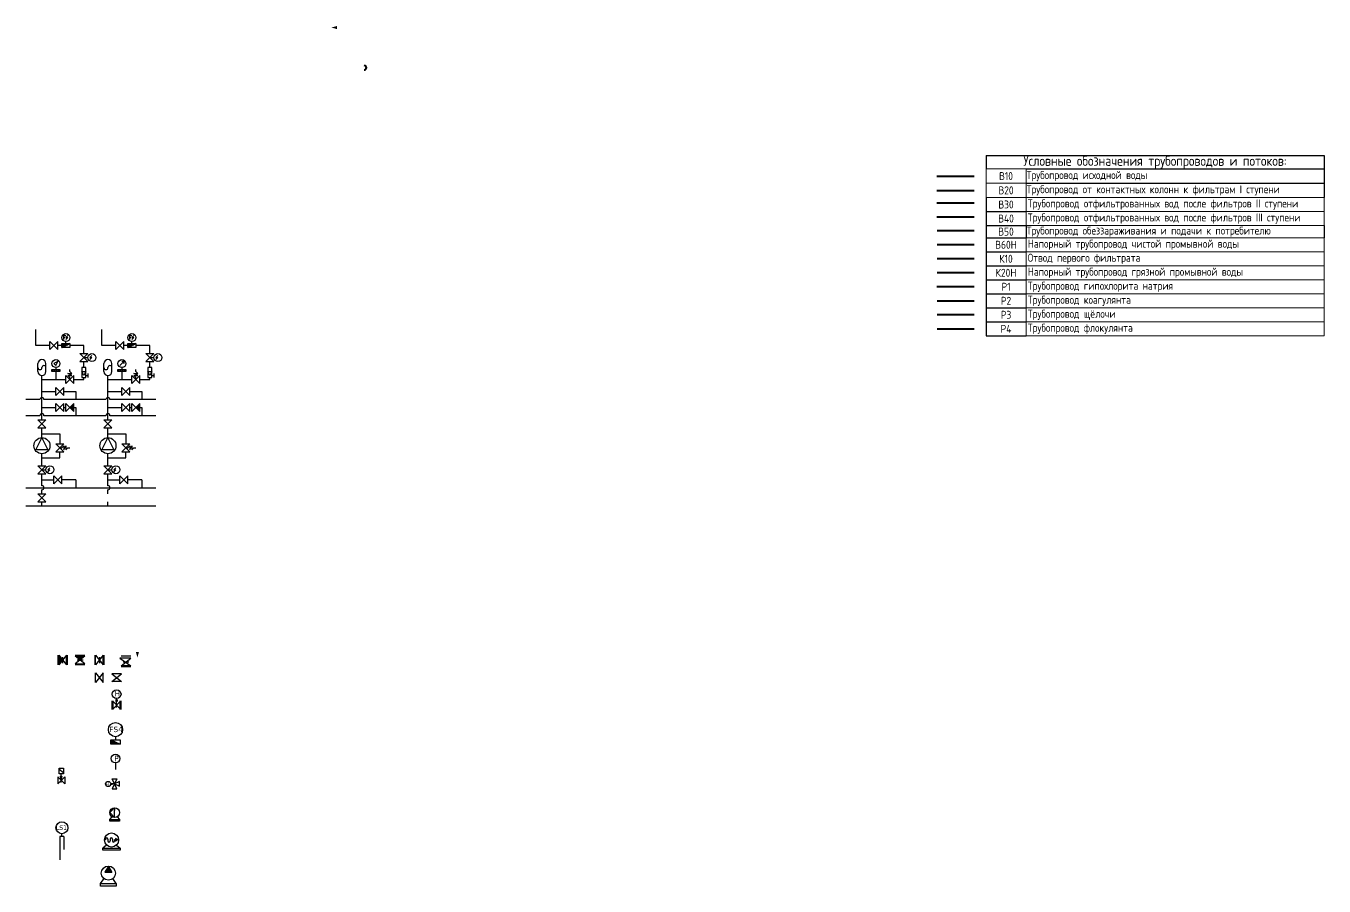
# Model space of a CAD drawing. Header units: millimetres. Extents: x 113402 to 208521, y -93000 to 13484.
# Drawn here: x 153250 to 185700, y -93000 to -71515 of the extents above; entities that cross this region are included whole.
import ezdxf

# ---------------------------------------------------------------- set-up
doc = ezdxf.new("R2010")
doc.units = ezdxf.units.MM
doc.layers.add('1', color=7, linetype='Continuous')
doc.layers.add('2', color=7, linetype='Continuous')
for name, color, linetype, lineweight in [('В10', 66, 'Continuous', 40), ('В30', 136, 'Continuous', 40), ('В40', 142, 'Continuous', 40), ('В50', 180, 'Continuous', 40), ('В60Н', 140, 'Continuous', 40), ('К20Н', 33, 'Continuous', 40), ('Р1', 202, 'Continuous', 40), ('Р4', 210, 'Continuous', 40)]:
    doc.layers.add(name, color=color, linetype=linetype, lineweight=lineweight)
for name, color, linetype, lineweight, true_color in [('В20', 7, 'Continuous', 40, 0x0a7800), ('К10', 7, 'Continuous', 40, 0xffbe00), ('Р2', 7, 'Continuous', 40, 0x991b1e), ('Р3', 7, 'Continuous', 40, 0xd19cc7)]:
    doc.layers.add(name, color=color, linetype=linetype, lineweight=lineweight, true_color=true_color)
doc.styles.add('GOST Common_2', font='GOST_Common.ttf', dxfattribs={"width": 0.9, "height": 250})
doc.styles.get("Standard").update_dxf_attribs({"font": 'arial.ttf'})

# ---------------------------------------------------------------- blocks, each defined once
blk = doc.blocks.new('*T56')
at = {"color": 0, "linetype": 'ByBlock', "lineweight": -2, "transparency": 16777216}
for p, q in [((0, 0), (8450, 0)), ((0, 0), (0, -336)), ((8450, 0), (8450, -1050)), ((1000, -336), (8450, -336)), ((1000, -693), (8450, -693)), ((0, -1050), (0, -4506)), ((0, -1400), (1000, -1400)), ((0, -1750), (1000, -1750)), ((1000, -1750), (1000, -2056)), ((8450, -1750), (8450, -2056)), ((0, -2056), (1000, -2056)), ((0, -2406), (1000, -2406)), ((0, -2756), (1000, -2756)), ((0, -3106), (1000, -3106)), ((0, -3456), (1000, -3456)), ((0, -3806), (1000, -3806)), ((0, -4156), (1000, -4156)), ((0, -4506), (1000, -4506))]:
    blk.add_line(p, q, dxfattribs=at)
at = {"color": 7, "linetype": 'ByBlock', "lineweight": 15, "transparency": 16777216}
for p, q in [((0, -336), (1000, -336)), ((0, -336), (0, -1050)), ((1000, -336), (1000, -1750)), ((0, -693), (1000, -693)), ((0, -1050), (8450, -1050)), ((8450, -1050), (8450, -1750)), ((1000, -1400), (8450, -1400)), ((1000, -1750), (8450, -1750)), ((1000, -2056), (8450, -2056)), ((1000, -2056), (1000, -4506)), ((8450, -2056), (8450, -4506)), ((1000, -2406), (8450, -2406)), ((1000, -2756), (8450, -2756)), ((1000, -3106), (8450, -3106)), ((1000, -3456), (8450, -3456)), ((1000, -3806), (8450, -3806)), ((1000, -4156), (8450, -4156)), ((1000, -4506), (8450, -4506))]:
    blk.add_line(p, q, dxfattribs=at)
at = {"color": 0, "transparency": 16777216, "style": 'GOST Common_2'}
for s, insert, char_height, width, attachment_point in [('{\\fGOST Common|b0|i0|c204|p34;Условные обозначения трубопроводов и потоков}:', (4225, -168), 250, 8447.8, 5), ('В10', (500, -515), 200, 910, 5), ('{\\fGOST Common|b0|i0|c204|p34;Трубопровод исходной воды}', (1015, -515), 200, 7420, 4), ('{\\fGOST Common|b0|i0|c204|p34;В}20', (500, -871), 200, 910, 5), ('{\\fGOST Common|b0|i0|c204|p34;Трубопровод от контактных колонн к фильтрам }I {\\fGOST Common|b0|i0|c204|p34;ступени}', (1015, -871), 200, 7420, 4), ('В30', (500, -1225), 200, 970, 5), ('Трубопровод отфильтрованных вод после фильтров II ступени', (1045, -1225), 200, 7360, 4), ('В40', (500, -1575), 200, 970, 5), ('{\\fGOST Common|b0|i0|c204|p34;Трубопровод отфильтрованных вод после фильтров }III {\\fGOST Common|b0|i0|c204|p34;ступени}', (1045, -1575), 200, 7360, 4), ('В50', (500, -1903), 200, 970, 5), ('{\\fGOST Common|b0|i0|c204|p34;Трубопровод обеззараживания и подачи к потребителю}', (1015, -1903), 200, 7420, 4), ('В60Н', (500, -2231), 200, 970, 5), ('{\\fGOST Common|b0|i0|c204|p34;Напорный трубопровод чистой промывной воды}', (1045, -2231), 200, 7360, 4), ('К10', (500, -2581), 200, 970, 5), ('Отвод первого фильтрата', (1045, -2581), 200, 7360, 4), ('К20Н', (500, -2931), 200, 970, 5), ('Напорный трубопровод грязной промывной воды', (1045, -2931), 200, 7360, 4), ('Р1', (500, -3281), 200, 970, 5), ('Трубопровод гипохлорита натрия', (1045, -3281), 200, 7360, 4), ('Р2', (500, -3631), 200, 970, 5), ('Трубопровод коагулянта', (1045, -3631), 200, 7360, 4), ('Р3', (500, -3981), 200, 970, 5), ('Трубопровод щёлочи', (1045, -3981), 200, 7360, 4), ('Трубопровод флокулянта', (1045, -4331), 200, 7360, 4), ('Р4', (500, -4331), 200, 970, 5)]:
    blk.add_mtext(s, dxfattribs=dict(at, insert=insert, char_height=char_height, width=width, attachment_point=attachment_point))

msp = doc.modelspace()

# ---------------------------------------------------------------- hatches: boundary and pattern name
h = msp.add_hatch()
h.set_pattern_fill('ANGLE', color=256)
h.set_pattern_definition([(0, (153500, -84150), (0, 6.985), [5.08, -1.905]), (90, (153500, -84150), (-6.985, 4e-16), [5.08, -1.905])])
h.paths.add_polyline_path([(154350, -79450), (154150, -79450), (154150, -79550)])
h = msp.add_hatch()
h.set_pattern_fill('ANGLE', color=256)
h.set_pattern_definition([(0, (155150, -84150), (0, 6.985), [5.08, -1.905]), (90, (155150, -84150), (-6.985, 4e-16), [5.08, -1.905])])
h.paths.add_polyline_path([(156000, -79450), (155800, -79450), (155800, -79550)])
h = msp.add_hatch()
h.set_pattern_fill('ANGLE', color=256)
h.set_pattern_definition([(0, (153500, -83550), (0, 6.985), [5.08, -1.905]), (90, (153500, -83550), (-6.985, 4e-16), [5.08, -1.905])])
h.paths.add_polyline_path([(154450, -81150), (154450, -80950), (154350, -81050)])
h = msp.add_hatch()
h.set_pattern_fill('ANGLE', color=256)
h.set_pattern_definition([(0, (155150, -83550), (0, 6.985), [5.08, -1.905]), (90, (155150, -83550), (-6.985, 4e-16), [5.08, -1.905])])
h.paths.add_polyline_path([(156100, -81150), (156100, -80950), (156000, -81050)])
at = {"layer": '1', "ltscale": 0.3}
h = msp.add_hatch(color=256, dxfattribs=at)
h.dxf.hatch_style = 1
h.paths.add_polyline_path([(155566, -91850), (155492, -91809), (155492, -91891)])
h = msp.add_hatch(color=256, dxfattribs=at)
h.dxf.hatch_style = 1
h.paths.add_polyline_path([(155225, -92653), (155396, -92653), (155311, -92501)])
at = {"layer": '2', "ltscale": 0.166667}
h = msp.add_hatch(color=256, dxfattribs=at)
h.dxf.hatch_style = 1
h.paths.add_polyline_path([(154068, -87478), (154164, -87356), (154068, -87233)])
h = msp.add_hatch(color=256, dxfattribs=at)
h.dxf.hatch_style = 1
h.paths.add_polyline_path([(154480, -87260), (154603, -87356), (154725, -87260)])
at = {"layer": '2', "ltscale": 0.5}
msp.add_hatch(color=256, dxfattribs=at).paths.add_polyline_path([(155369, -89350), (155369, -89460), (155605, -89460)])

# ---------------------------------------------------------------- linework, layer by layer
for p, q in [((177250, -76806), (177250, -77156)), ((153500, -79500), (153500, -79100)), ((155150, -79500), (155150, -79100)), ((153850, -79500), (153500, -79500)), ((153850, -79600), (153850, -79400)), ((153850, -79400), (154050, -79600)), ((153850, -79600), (154050, -79400)), ((154050, -79600), (154050, -79400)), ((154150, -79500), (154050, -79500)), ((154150, -79550), (154150, -79450)), ((154150, -79450), (154350, -79450)), ((154350, -79450), (154150, -79550)), ((154200, -79350), (154200, -79250)), ((154200, -79250), (154250, -79250)), ((154200, -79300), (154225, -79300)), ((154300, -79250), (154250, -79300)), ((154250, -79300), (154300, -79300)), ((154300, -79300), (154250, -79350)), ((154250, -79450), (154250, -79400)), ((154350, -79450), (154350, -79550)), ((154700, -79500), (154350, -79500)), ((154700, -79700), (154700, -79500)), ((155500, -79500), (155150, -79500)), ((155500, -79600), (155500, -79400)), ((155500, -79400), (155700, -79600)), ((155500, -79600), (155700, -79400)), ((155700, -79600), (155700, -79400)), ((155800, -79500), (155700, -79500)), ((155800, -79550), (155800, -79450)), ((155800, -79450), (156000, -79450)), ((156000, -79450), (155800, -79550)), ((155850, -79350), (155850, -79250)), ((155850, -79250), (155900, -79250)), ((155850, -79300), (155875, -79300)), ((155950, -79250), (155900, -79300)), ((155900, -79300), (155950, -79300)), ((155950, -79300), (155900, -79350)), ((155900, -79450), (155900, -79400)), ((156000, -79450), (156000, -79550)), ((156350, -79500), (156000, -79500)), ((156350, -79700), (156350, -79500)), ((154350, -79550), (154150, -79550)), ((154600, -79700), (154800, -79700)), ((154800, -79700), (154600, -79900)), ((154600, -79700), (154800, -79900)), ((154700, -79800), (154800, -79800)), ((154900, -79750), (154850, -79800)), ((154850, -79800), (154900, -79800)), ((154900, -79800), (154850, -79850)), ((156000, -79550), (155800, -79550)), ((156250, -79700), (156450, -79700)), ((156450, -79700), (156250, -79900)), ((156250, -79700), (156450, -79900)), ((156350, -79800), (156450, -79800)), ((156550, -79750), (156500, -79800)), ((156500, -79800), (156550, -79800)), ((156550, -79800), (156500, -79850)), ((153550, -80150), (153550, -79950)), ((153750, -80150), (153750, -79950)), ((153900, -80100), (154100, -80100)), ((153900, -80150), (153900, -80100)), ((153900, -80100), (153950, -80150)), ((154100, -80150), (153900, -80150)), ((154050, -79900), (153950, -79950)), ((153950, -79950), (154000, -80000)), ((153950, -80150), (154000, -80100)), ((154000, -80000), (154050, -79900)), ((154000, -80000), (154050, -79900)), ((154000, -80050), (154000, -80100)), ((154000, -80100), (154050, -80150)), ((154000, -80150), (154000, -80350)), ((154050, -79900), (154050, -79900)), ((154050, -80150), (154100, -80100)), ((154100, -80100), (154100, -80150)), ((154350, -80150), (154350, -80100)), ((154400, -80200), (154350, -80150)), ((154600, -79900), (154800, -79900)), ((154650, -80150), (154750, -80150)), ((154700, -80250), (154650, -80150)), ((154700, -80050), (154700, -79900)), ((154750, -80150), (154700, -80250)), ((155200, -80150), (155200, -79950)), ((155400, -80150), (155400, -79950)), ((155550, -80100), (155750, -80100)), ((155550, -80150), (155550, -80100)), ((155550, -80100), (155600, -80150)), ((155750, -80150), (155550, -80150)), ((155600, -80000), (155700, -79900)), ((155600, -80150), (155650, -80100)), ((155700, -79900), (155650, -79900)), ((155650, -80050), (155650, -80100)), ((155650, -80100), (155700, -80150)), ((155650, -80150), (155650, -80350)), ((155700, -79900), (155700, -79900)), ((155700, -79900), (155700, -79950)), ((155700, -79950), (155700, -79900)), ((155700, -80150), (155750, -80100)), ((155750, -80100), (155750, -80150)), ((156000, -80150), (156000, -80100)), ((156050, -80200), (156000, -80150)), ((156250, -79900), (156450, -79900)), ((156300, -80150), (156400, -80150)), ((156350, -80250), (156300, -80150)), ((156350, -80050), (156350, -79900)), ((156400, -80150), (156350, -80250)), ((153650, -80350), (153650, -80250)), ((153650, -81000), (153650, -80350)), ((153650, -80350), (154250, -80350)), ((154250, -80450), (154250, -80250)), ((154250, -80250), (154450, -80450)), ((154250, -80450), (154450, -80250)), ((154400, -80250), (154300, -80200)), ((154300, -80200), (154400, -80200)), ((154350, -80300), (154300, -80250)), ((154300, -80250), (154400, -80250)), ((154350, -80350), (154350, -80300)), ((154450, -80450), (154450, -80250)), ((154450, -80350), (154700, -80350)), ((154700, -80350), (154700, -80300)), ((154750, -80250), (154800, -80250)), ((154800, -80200), (154800, -80300)), ((155300, -80350), (155300, -80250)), ((155300, -81000), (155300, -80350)), ((155300, -80350), (155900, -80350)), ((155900, -80450), (155900, -80250)), ((155900, -80250), (156100, -80450)), ((155900, -80450), (156100, -80250)), ((156050, -80250), (155950, -80200)), ((155950, -80200), (156050, -80200)), ((156000, -80300), (155950, -80250)), ((155950, -80250), (156050, -80250)), ((156000, -80350), (156000, -80300)), ((156100, -80450), (156100, -80250)), ((156100, -80350), (156350, -80350)), ((156350, -80350), (156350, -80300)), ((156400, -80250), (156450, -80250)), ((156450, -80200), (156450, -80300)), ((153650, -80650), (154000, -80650)), ((154000, -80750), (154000, -80550)), ((154000, -80550), (154200, -80750)), ((154000, -80750), (154200, -80550)), ((154200, -80750), (154200, -80550)), ((154200, -80650), (154500, -80650)), ((154500, -80650), (154500, -80850)), ((155300, -80650), (155650, -80650)), ((155650, -80750), (155650, -80550)), ((155650, -80550), (155850, -80750)), ((155650, -80750), (155850, -80550)), ((155850, -80750), (155850, -80550)), ((155850, -80650), (156150, -80650)), ((156150, -80650), (156150, -80850)), ((153600, -80850), (153250, -80850)), ((153650, -81350), (153650, -81000)), ((153650, -81050), (154000, -81050)), ((155250, -80850), (153700, -80850)), ((154000, -81150), (154000, -80950)), ((154000, -80950), (154200, -81150)), ((154000, -81150), (154200, -80950)), ((154200, -81150), (154200, -80950)), ((154200, -81050), (154250, -81050)), ((154250, -81150), (154250, -80950)), ((154250, -80950), (154450, -81150)), ((154250, -81150), (154450, -80950)), ((154450, -81150), (154450, -80950)), ((154450, -81050), (154500, -81050)), ((154500, -81050), (154500, -81250)), ((155300, -81350), (155300, -81000)), ((155300, -81050), (155650, -81050)), ((156500, -80850), (155350, -80850)), ((155650, -81150), (155650, -80950)), ((155650, -80950), (155850, -81150)), ((155650, -81150), (155850, -80950)), ((155850, -81150), (155850, -80950)), ((155850, -81050), (155900, -81050)), ((155900, -81150), (155900, -80950)), ((155900, -80950), (156100, -81150)), ((155900, -81150), (156100, -80950)), ((156100, -81150), (156100, -80950)), ((156100, -81050), (156150, -81050)), ((156150, -81050), (156150, -81250)), ((153600, -81250), (153250, -81250)), ((153550, -81350), (153750, -81350)), ((153750, -81350), (153550, -81550)), ((153550, -81350), (153750, -81550)), ((155250, -81250), (153700, -81250)), ((155200, -81350), (155400, -81350)), ((155400, -81350), (155200, -81550)), ((155200, -81350), (155400, -81550)), ((156500, -81250), (155350, -81250)), ((153550, -81550), (153750, -81550)), ((153650, -81800), (153650, -81550)), ((153650, -81700), (154100, -81700)), ((154100, -81700), (154100, -81950)), ((155200, -81550), (155400, -81550)), ((155300, -81800), (155300, -81550)), ((155300, -81700), (155750, -81700)), ((155750, -81700), (155750, -81950)), ((153500, -82100), (153650, -81800)), ((153650, -81800), (153800, -82100)), ((154000, -81950), (154200, -81950)), ((154200, -81950), (154000, -82150)), ((154000, -81950), (154200, -82150)), ((154100, -82050), (154150, -82050)), ((154150, -82050), (154200, -82000)), ((154200, -82000), (154200, -82100)), ((154200, -82100), (154250, -82000)), ((154250, -82000), (154250, -82100)), ((154250, -82100), (154300, -82050)), ((154300, -82050), (154350, -82050)), ((155150, -82100), (155300, -81800)), ((155300, -81800), (155450, -82100)), ((155650, -81950), (155850, -81950)), ((155850, -81950), (155650, -82150)), ((155650, -81950), (155850, -82150)), ((155750, -82050), (155800, -82050)), ((155800, -82050), (155850, -82000)), ((155850, -82000), (155850, -82100)), ((155850, -82100), (155900, -82000)), ((155900, -82000), (155900, -82100)), ((155900, -82100), (155950, -82050)), ((155950, -82050), (156000, -82050)), ((153800, -82100), (153500, -82100)), ((153650, -82500), (153650, -82200)), ((153650, -82300), (154100, -82300)), ((154000, -82150), (154200, -82150)), ((154100, -82300), (154100, -82150)), ((155450, -82100), (155150, -82100)), ((155300, -82500), (155300, -82200)), ((155300, -82300), (155750, -82300)), ((155650, -82150), (155850, -82150)), ((155750, -82300), (155750, -82150)), ((153550, -82500), (153750, -82500)), ((153750, -82500), (153550, -82700)), ((153550, -82500), (153750, -82700)), ((153550, -82700), (153750, -82700)), ((153650, -82600), (153750, -82600)), ((153650, -83000), (153650, -82700)), ((153850, -82550), (153800, -82600)), ((153800, -82600), (153850, -82600)), ((153850, -82600), (153800, -82650)), ((155200, -82500), (155400, -82500)), ((155400, -82500), (155200, -82700)), ((155200, -82500), (155400, -82700)), ((155200, -82700), (155400, -82700)), ((155300, -82600), (155400, -82600)), ((155300, -83000), (155300, -82700)), ((155500, -82550), (155450, -82600)), ((155450, -82600), (155500, -82600)), ((155500, -82600), (155450, -82650)), ((153250, -83050), (156500, -83050)), ((153650, -82850), (153950, -82850)), ((153950, -82950), (153950, -82750)), ((153950, -82750), (154150, -82950)), ((153950, -82950), (154150, -82750)), ((154150, -82950), (154150, -82750)), ((154500, -82850), (154150, -82850)), ((154500, -82850), (154500, -83050)), ((155300, -82850), (155600, -82850)), ((155600, -82950), (155600, -82750)), ((155600, -82750), (155800, -82950)), ((155600, -82950), (155800, -82750)), ((155800, -82950), (155800, -82750)), ((156150, -82850), (155800, -82850)), ((156150, -82850), (156150, -83050)), ((153550, -83200), (153750, -83200)), ((153750, -83200), (153550, -83400)), ((153550, -83200), (153750, -83400)), ((153650, -83200), (153650, -83100)), ((155300, -83200), (155300, -83100)), ((153250, -83500), (156500, -83500)), ((153550, -83400), (153750, -83400)), ((153650, -83500), (153650, -83400)), ((155300, -83500), (155300, -83400))]:
    msp.add_line(p, q)
for points in [[(154650, -80300), (154750, -80300), (154750, -80050), (154650, -80050)], [(156300, -80300), (156400, -80300), (156400, -80050), (156300, -80050)]]:
    msp.add_lwpolyline(points, close=True)
for centre, radius in [((154250, -79300), 100), ((155900, -79300), 100), ((154900, -79800), 100), ((156550, -79800), 100), ((154000, -79950), 100), ((155650, -79950), 100), ((153650, -82000), 200), ((155300, -82000), 200), ((153850, -82600), 100), ((155500, -82600), 100)]:
    msp.add_circle(centre, radius)
for centre, radius, start, end in [((153650, -79950), 100, 0, 180), ((153600, -80050), 50, 180, 0), ((153650, -80150), 100, 180, 0), ((153700, -80050), 50, 0, 180), ((155300, -79950), 100, 0, 180), ((155250, -80050), 50, 180, 0), ((155300, -80150), 100, 180, 0), ((155350, -80050), 50, 0, 180), ((153650, -80850), 50, 0, 180), ((155300, -80850), 50, 0, 180), ((153650, -81250), 50, 0, 180), ((155300, -81250), 50, 0, 180), ((153650, -83050), 50, 270, 90), ((155300, -83050), 50, 270, 90)]:
    msp.add_arc(centre, radius, start, end)
at = {"layer": '1', "ltscale": 0.5}
for p, q in [((154081, -90083), (154188, -90166)), ((154049, -90269), (154049, -90447)), ((154134, -90348), (154114, -90255)), ((154114, -90255), (154134, -90279)), ((154134, -90348), (154155, -90255)), ((154134, -90279), (154155, -90255)), ((154220, -90269), (154220, -90447)), ((155389, -90469), (155389, -90432)), ((155406, -90469), (155406, -90432))]:
    msp.add_line(p, q, dxfattribs=at)
at = {"layer": '1', "ltscale": 30}
for p, q in [((154134, -90414), (154134, -90196)), ((155464, -90451), (155369, -90451))]:
    msp.add_line(p, q, dxfattribs=at)
at = {"layer": '1', "ltscale": 0.3}
for p, q in [((155488, -89926), (155487, -90093)), ((154199, -91766), (154099, -91766)), ((154099, -91766), (154099, -92342)), ((154199, -91766), (154199, -92088)), ((155492, -91809), (155492, -91891)), ((155607, -92101), (155171, -92101)), ((155225, -92653), (155396, -92653))]:
    msp.add_line(p, q, dxfattribs=at)
at = {"layer": '1'}
for p, q in [((154220, -90447), (154049, -90269)), ((154049, -90447), (154220, -90269)), ((155344, -91341), (155402, -91268)), ((155529, -91270), (155586, -91341)), ((155566, -91850), (155492, -91809)), ((155266, -91976), (155171, -92054)), ((155512, -91976), (155607, -92054)), ((155311, -92501), (155225, -92653)), ((155311, -92501), (155396, -92653))]:
    msp.add_line(p, q, dxfattribs=at)
at = {"layer": '1', "ltscale": 0.4}
for p, q in [((155522, -90326), (155406, -90575)), ((155522, -90575), (155406, -90326)), ((155406, -90326), (155522, -90326)), ((155588, -90392), (155464, -90451)), ((155464, -90451), (155588, -90509)), ((155588, -90509), (155588, -90392)), ((155406, -90575), (155522, -90575)), ((155586, -91381), (155344, -91381)), ((154149, -91766), (154149, -91694)), ((155240, -91827), (155240, -91850)), ((155297, -91827), (155297, -91873)), ((155353, -91827), (155353, -91873)), ((155410, -91827), (155410, -91873)), ((155240, -91850), (155213, -91850)), ((155492, -91850), (155466, -91850)), ((155466, -91850), (155466, -91873))]:
    msp.add_line(p, q, dxfattribs=at)
at = {"layer": '1', "ltscale": 10}
for p, q in [((155347, -91167), (155467, -91047)), ((155347, -91167), (155467, -91287)), ((155458, -91102), (155458, -91234)), ((155467, -91047), (155467, -91111)), ((155467, -91287), (155467, -91223))]:
    msp.add_line(p, q, dxfattribs=at)
at = {"layer": '1', "ltscale": 0.166667}
for p, q in [((155112, -92934), (155202, -92816)), ((155509, -92934), (155418, -92816))]:
    msp.add_line(p, q, dxfattribs=at)
at = {"layer": '1'}
msp.add_lwpolyline([(156036, -87151, 77, 0, 0), (156036, -87292, 0, 0, 0)], format="xyseb", dxfattribs=at)
at = {"layer": '1', "ltscale": 0.5}
msp.add_lwpolyline([(154081, -90053), (154188, -90053), (154188, -90196), (154081, -90196)], close=True, dxfattribs=at)
at = {"layer": '1'}
for points in [[(155344, -91381), (155344, -91341), (155586, -91341), (155586, -91381)], [(155171, -92101), (155171, -92054), (155607, -92054), (155607, -92101)]]:
    msp.add_lwpolyline(points, dxfattribs=at)
at = {"layer": '1', "ltscale": 0.166667}
msp.add_lwpolyline([(155112, -92934), (155509, -92934), (155509, -93000), (155112, -93000)], close=True, dxfattribs=at)
at = {"layer": '1', "ltscale": 0.5}
msp.add_circle((155304, -90451), 64.8, dxfattribs=at)
at = {"layer": '1'}
for centre, radius in [((155467, -91167), 120), ((155389, -91850), 176), ((155310, -92677), 176)]:
    msp.add_circle(centre, radius, dxfattribs=at)
at = {"layer": '1', "ltscale": 100}
msp.add_circle((154149, -91545), 149, dxfattribs=at)
at = {"layer": '1', "ltscale": 0.4}
for centre, start, end in [((155268, -91827), 0, 180), ((155381, -91827), 0, 180), ((155325, -91873), 180, 0), ((155438, -91873), 180, 0)]:
    msp.add_arc(centre, 28.3, start, end, dxfattribs=at)
at = {"layer": '2'}
for p, q in [((154049, -87233), (154049, -87478)), ((154068, -87478), (154068, -87233)), ((154261, -87233), (154068, -87478)), ((154068, -87233), (154261, -87478)), ((154164, -87282), (154164, -87429)), ((154164, -87282), (154164, -87430)), ((154261, -87478), (154261, -87233)), ((154280, -87233), (154280, -87478)), ((154725, -87240), (154480, -87240)), ((154480, -87260), (154725, -87260)), ((154725, -87452), (154480, -87260)), ((154725, -87260), (154480, -87452)), ((154970, -87233), (154970, -87478)), ((154989, -87478), (154989, -87233)), ((155181, -87233), (154989, -87478)), ((154989, -87233), (155181, -87478)), ((155085, -87282), (155085, -87429)), ((155181, -87478), (155181, -87233)), ((155200, -87233), (155200, -87478)), ((155627, -87250), (155873, -87250)), ((154480, -87452), (154725, -87452)), ((154725, -87471), (154480, -87471)), ((154676, -87356), (154528, -87356)), ((154676, -87356), (154529, -87356)), ((155873, -87304), (155600, -87304)), ((155600, -87304), (155873, -87496)), ((155627, -87496), (155873, -87304)), ((155873, -87496), (155627, -87496)), ((155627, -87515), (155873, -87515)), ((155676, -87400), (155824, -87400)), ((154989, -87916), (154989, -87671)), ((155181, -87671), (154989, -87916)), ((154989, -87671), (155181, -87916)), ((155181, -87916), (155181, -87671)), ((155639, -87697), (155394, -87697)), ((155394, -87697), (155639, -87890)), ((155394, -87890), (155639, -87697)), ((155639, -87890), (155394, -87890)), ((155403, -88591), (155403, -88377)), ((155430, -88591), (155430, -88377)), ((155605, -88575), (155430, -88393)), ((155430, -88575), (155605, -88393)), ((155605, -88591), (155605, -88377)), ((155632, -88591), (155632, -88377))]:
    msp.add_line(p, q, dxfattribs=at)
at = {"layer": '2', "ltscale": 0.5}
for p, q in [((155548, -88353), (155486, -88353)), ((155548, -88380), (155486, -88380)), ((155369, -89350), (155605, -89460)), ((155488, -89271), (155487, -89350))]:
    msp.add_line(p, q, dxfattribs=at)
at = {"layer": '2', "ltscale": 30}
msp.add_line((155517, -88541), (155517, -88318), dxfattribs=at)
at = {"layer": '2', "ltscale": 0.5}
msp.add_lwpolyline([(155369, -89350), (155605, -89350), (155605, -89460), (155369, -89460)], close=True, dxfattribs=at)
for centre, radius in [((155517, -88209), 109), ((155488, -89093), 178), ((155488, -89817), 109)]:
    msp.add_circle(centre, radius, dxfattribs=at)
at = {"layer": 'В10'}
msp.add_line((176950, -75275), (176021, -75275), dxfattribs=at)
at = {"layer": 'В20', "ltscale": 0.3}
msp.add_line((176021, -75625), (176950, -75625), dxfattribs=at)
at = {"layer": 'В30', "ltscale": 0.3}
msp.add_line((176021, -75931), (176950, -75931), dxfattribs=at)
at = {"layer": 'В40', "ltscale": 0.3}
msp.add_line((176021, -76281), (176950, -76281), dxfattribs=at)
at = {"layer": 'В50'}
msp.add_line((176950, -76631), (176028, -76631), dxfattribs=at)
at = {"layer": 'В60Н'}
msp.add_line((176950, -76981), (176028, -76981), dxfattribs=at)
at = {"layer": 'К10'}
msp.add_line((176950, -77331), (176028, -77331), dxfattribs=at)
at = {"layer": 'К10', "ltscale": 0.3}
msp.add_arc((161705, -72558), 54.7, 270, 90, dxfattribs=at)
at = {"layer": 'К20Н'}
msp.add_line((176950, -77681), (176028, -77681), dxfattribs=at)
msp.add_lwpolyline([(161027, -71554, 77, 0, 0), (160886, -71554, 0, 0, 0)], format="xyseb", dxfattribs=at)
at = {"layer": 'Р1'}
msp.add_line((176950, -78031), (176020, -78031), dxfattribs=at)
at = {"layer": 'Р2'}
msp.add_line((176028, -78381), (176950, -78381), dxfattribs=at)
at = {"layer": 'Р3'}
msp.add_line((176950, -78731), (176028, -78731), dxfattribs=at)
at = {"layer": 'Р4'}
msp.add_line((176028, -79081), (176950, -79081), dxfattribs=at)

# ---------------------------------------------------------------- block references
msp.add_blockref('*T56', (177250, -74750))

# ---------------------------------------------------------------- texts
at = {"layer": '1', "ltscale": 15, "insert": (155327, -90411), "char_height": 79.83, "width": 162.77, "attachment_point": 7, "rotation": 180}
msp.add_mtext('{\\fVerdana|b0|i0|c204|p34;Н}', dxfattribs=at)
at = {"layer": '1', "ltscale": 15, "insert": (154276, -91485), "char_height": 111.48, "width": 227.28, "attachment_point": 3}
msp.add_mtext('{\\fVerdana|b0|i0|c204|p34;LS1}', dxfattribs=at)
at = {"layer": '2', "ltscale": 15, "char_height": 134.4, "width": 274.02, "attachment_point": 1}
for s, insert in [('{\\fVerdana|b0|i0|c204|p34;Н}', (155463, -88131)), ('{\\fVerdana|b0|i0|c204|p34;FS4}', (155332, -89020)), ('{\\fVerdana|b0|i0|c204|p34;Р}', (155458, -89747))]:
    msp.add_mtext(s, dxfattribs=dict(at, insert=insert))

doc.saveas('drawing.dxf')
